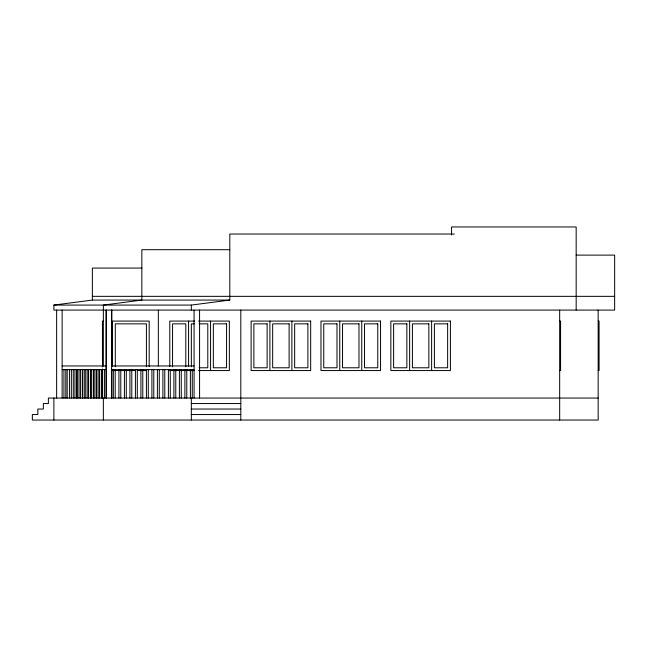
<?xml version="1.0" encoding="UTF-8"?>
<svg xmlns="http://www.w3.org/2000/svg" width="647" height="647" viewBox="0 0 647 647"><rect width="100%" height="100%" fill="white"/><g stroke="black" fill="none" stroke-linecap="round" stroke-linejoin="round"><path stroke-width="0.97" d="M576.17 255.112L614.65 255.112L614.65 310.083L53.879 310.083L53.879 305.077L92.367 300.071L229.806 300.071L229.806 234.028L454.299 234.028M53.879 305.077L191.326 305.077L229.806 300.071M229.806 249.693L141.847 249.693L141.847 300.071L103.358 305.077L103.358 366.065M141.847 268.068L92.367 268.068L92.367 300.071M92.367 296.342L614.65 296.342M103.358 321.082L102.444 321.082L102.444 366.97M194.577 321.082L169.789 321.082L169.789 366.525M198.572 321.082L229.353 321.082L229.353 370.561L198.572 370.561M559.671 321.082L560.585 321.082L560.585 370.561L559.671 370.561M598.16 321.082L599.073 321.082L599.073 370.561L598.16 370.561M194.254 323.856L191.35 323.856L191.35 366.792M199.09 323.856L207.792 323.856L207.792 367.787L199.09 367.787M62.128 365.959L106.286 365.959M111.608 365.959L194.076 365.959M62.128 369.623L106.286 369.623M111.608 369.623L194.076 369.623M112.521 370.561L135.312 370.561M137.293 370.561L146.206 370.561M169.789 370.561L194.577 370.561M598.16 398.051L48.388 398.051L48.388 403.55L43.349 403.55L43.349 409.041L37.849 409.041L37.849 414.541L32.35 414.541L32.35 420.04L598.16 420.04L598.16 310.083M191.326 403.55L240.805 403.55M191.326 409.041L240.805 409.041M191.326 414.541L240.805 414.541M576.17 310.083L576.17 226.96L451.549 226.96L451.549 235.007M559.671 310.083L559.671 420.04M431.622 321.082L431.622 370.561M409.632 321.082L409.632 370.561M361.754 321.082L361.754 370.561M339.764 321.082L339.764 370.561M291.886 321.082L291.886 370.561M269.896 321.082L269.896 370.561M240.805 310.083L240.805 420.04M210.566 321.082L210.566 370.561M199.575 310.083L199.575 398.051M194.076 310.083L194.076 398.051M192.264 369.623L192.264 398.051M191.326 305.077L191.326 310.083M191.326 398.051L191.326 420.04M190.388 369.623L190.388 398.051M188.576 321.082L188.576 366.525M186.773 369.623L186.773 398.051M185.802 366.792L185.802 323.856L172.563 323.856L172.563 366.792M184.888 369.623L184.888 398.051M181.273 369.623L181.273 398.051M179.397 369.623L179.397 398.051M175.774 369.623L175.774 398.051M173.897 369.623L173.897 398.051M170.274 369.623L170.274 398.051M168.398 369.623L168.398 398.051M164.783 369.623L164.783 398.051M162.898 369.623L162.898 398.051M159.283 369.623L159.283 398.051M158.337 310.083L158.337 366.065M157.399 369.623L157.399 398.051M153.784 369.623L153.784 398.051M151.908 369.623L151.908 398.051M149.174 366.525L149.174 321.082L112.521 321.082L112.521 366.525M148.284 369.623L148.284 398.051M146.408 366.792L146.408 323.856L115.295 323.856L115.295 366.792M146.408 369.623L146.408 398.051M142.785 369.623L142.785 398.051M140.909 369.623L140.909 398.051M137.293 369.623L137.293 398.051M135.409 369.623L135.409 398.051M131.794 369.623L131.794 398.051M129.918 369.623L129.918 398.051M126.294 369.623L126.294 398.051M124.418 369.623L124.418 398.051M120.795 369.623L120.795 398.051M118.919 369.623L118.919 398.051M115.206 369.623L115.206 398.051M113.322 369.623L113.322 398.051M111.785 310.083L111.785 366.065M111.785 369.065L111.785 398.051M111.608 310.083L111.608 398.051M106.286 310.083L106.286 398.051M106.116 310.083L106.116 398.051M104.434 369.623L104.434 398.051M103.358 398.051L103.358 420.04M102.558 369.623L102.558 398.051M102.444 368.976L102.444 398.051M101.555 369.623L101.555 398.051M99.67 369.623L99.67 398.051M98.854 369.623L98.854 398.051M96.969 369.623L96.969 398.051M96.055 369.623L96.055 398.051M94.179 369.623L94.179 398.051M93.305 369.623L93.305 398.051M91.429 369.623L91.429 398.051M90.443 369.623L90.443 398.051M88.566 369.623L88.566 398.051M87.814 369.623L87.814 398.051M85.93 369.623L85.93 398.051M84.717 369.623L84.717 398.051M82.84 369.623L82.84 398.051M82.315 369.623L82.315 398.051M80.438 369.623L80.438 398.051M78.991 369.623L78.991 398.051M77.114 369.623L77.114 398.051M76.815 369.623L76.815 398.051M74.939 369.623L74.939 398.051M73.265 369.623L73.265 398.051M71.38 369.623L71.316 398.051M69.439 369.623L69.439 398.051M67.191 369.623L67.191 398.051M65.824 369.623L65.824 398.051M63.94 369.623L63.94 398.051M62.128 310.083L62.128 398.051M56.637 310.083L56.637 398.051M53.879 398.051L53.879 420.04M310.673 321.082L251.117 321.082L251.117 370.561L310.673 370.561L310.673 321.082M380.541 321.082L320.977 321.082L320.977 370.561L380.541 370.561L380.541 321.082M450.409 321.082L390.845 321.082L390.845 370.561L450.409 370.561L450.409 321.082M226.579 323.856L213.34 323.856L213.34 367.787L226.579 367.787L226.579 323.856M267.122 323.856L253.883 323.856L253.883 367.787L267.122 367.787L267.122 323.856M289.12 323.856L272.67 323.856L272.67 367.787L289.12 367.787L289.12 323.856M307.899 323.856L294.66 323.856L294.66 367.787L307.899 367.787L307.899 323.856M336.99 323.856L323.751 323.856L323.751 367.787L336.99 367.787L336.99 323.856M358.98 323.856L342.538 323.856L342.538 367.787L358.98 367.787L358.98 323.856M377.767 323.856L364.528 323.856L364.528 367.787L377.767 367.787L377.767 323.856M406.858 323.856L393.619 323.856L393.619 367.787L406.858 367.787L406.858 323.856M428.848 323.856L412.406 323.856L412.406 367.787L428.848 367.787L428.848 323.856M447.635 323.856L434.396 323.856L434.396 367.787L447.635 367.787L447.635 323.856"/></g></svg>
